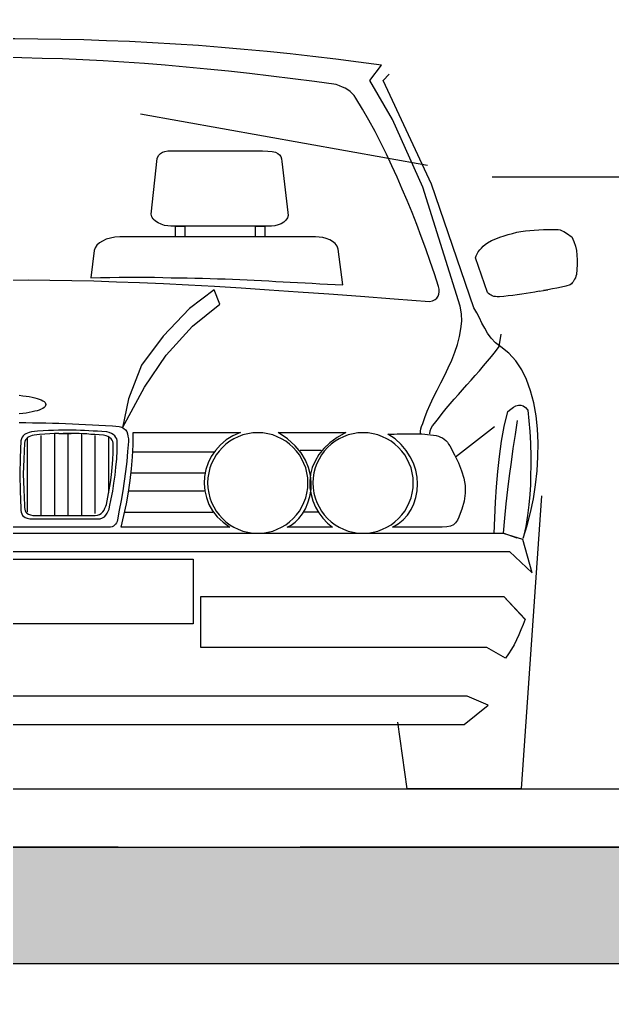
# Model space of a CAD drawing. Header units: millimetres. Extents: x -414464 to 1686, y -90036 to 108605.
# Drawn here: x -385044 to -384027, y 4954 to 6635 of the extents above; entities that cross this region are included whole.
import ezdxf

# ---------------------------------------------------------------- set-up
doc = ezdxf.new("R2010")
doc.units = ezdxf.units.MM
doc.header["$LTSCALE"] = 1000
doc.header["$MEASUREMENT"] = 0
for name, pattern in [('AUDIT_D_120904163729-0', [0]), ('DASHED', [0.75, 0.5, -0.25]), ('HIDDEN', [0.375, 0.25, -0.125]), ('HIDDEN2', [0.1875, 0.125, -0.0625])]:
    doc.linetypes.add(name, pattern=pattern)
doc.layers.get('0').update_dxf_attribs({"linetype": 'AUDIT_D_120904163729-0'})
for name, color, linetype in [('a-floor finish', 26, 'Continuous'), ('a-hat rcc', 252, 'Continuous'), ('a-rcc', 3, 'Continuous'), ('LEVEL', 7, 'Continuous')]:
    doc.layers.add(name, color=color, linetype=linetype)

# ---------------------------------------------------------------- blocks, each defined once
blk = doc.blocks.new('A$C0FEA13D8')
at = {"color": 251}
for p, q in [((978, 1254.2), (943.4, 1254.5)), ((1012.6, 1253.2), (978, 1254.2)), ((1047.5, 1252.3), (1012.6, 1253.2)), ((1082.4, 1250.8), (1047.5, 1252.3)), ((1117.6, 1248.9), (1082.4, 1250.8)), ((1152.8, 1246.7), (1117.6, 1248.9)), ((1188.4, 1244.2), (1152.8, 1246.7)), ((1223.9, 1241.4), (1188.4, 1244.2)), ((1259.8, 1238.3), (1223.9, 1241.4)), ((1295.6, 1234.9), (1259.8, 1238.3)), ((1332.1, 1231.1), (1295.6, 1234.9)), ((1368.6, 1227.1), (1332.1, 1231.1)), ((1405.4, 1222.7), (1368.6, 1227.1)), ((1574.9, 1215.5), (1594.6, 1241.4)), ((1442.5, 1218.3), (1405.4, 1222.7)), ((1479.6, 1213.4), (1442.5, 1218.3)), ((1517.3, 1208.1), (1479.6, 1213.4)), ((1613.6, 1148.5), (1574.9, 1215.5)), ((1597.4, 1215.5), (1607.7, 1225.8)), ((1680.6, 1037.2), (1597.4, 1215.5)), ((1522.9, 1206.2), (1517.3, 1208.1)), ((1527.9, 1204), (1522.9, 1206.2)), ((1532.5, 1201.8), (1527.9, 1204)), ((1536.9, 1199.3), (1532.5, 1201.8)), ((1541, 1196.5), (1536.9, 1199.3)), ((1544.4, 1193.1), (1541, 1196.5)), ((1547.8, 1189.3), (1544.4, 1193.1)), ((1551, 1185), (1547.8, 1189.3)), ((1562.2, 1166), (1551, 1185)), ((1573.1, 1146.9), (1562.2, 1166)), ((1583.7, 1127.6), (1573.1, 1146.9)), ((1665.4, 1032.2), (1613.6, 1148.5)), ((1593.7, 1108.3), (1583.7, 1127.6)), ((1218.9, 1092.4), (1223.3, 1093.6)), ((1223.3, 1093.6), (1228.3, 1094.3)), ((1228.3, 1094.3), (1233.6, 1094.6)), ((1233.6, 1094.6), (1239.5, 1094.3)), ((1239.5, 1094.3), (1390.7, 1094.3)), ((1246.1, 1094.3), (1390.7, 1094.3)), ((1390.7, 1094.3), (1400.1, 1094)), ((1400.1, 1094), (1407.5, 1093.3)), ((1407.5, 1093.3), (1413.1, 1092.1)), ((1603.3, 1088.7), (1593.7, 1108.3)), ((1199.9, 986.1), (1210.2, 1081.5)), ((1210.2, 1081.5), (1212.4, 1086.5)), ((1212.4, 1086.5), (1215.5, 1090.2)), ((1215.5, 1090.2), (1218.9, 1092.4)), ((1413.1, 1092.1), (1417.2, 1090.2)), ((1417.2, 1090.2), (1420, 1087.7)), ((1420, 1087.7), (1421.9, 1084.6)), ((1421.9, 1084.6), (1423.1, 1080.8)), ((1423.1, 1080.8), (1424.1, 1076.5)), ((1424.1, 1076.5), (1434.3, 988.6)), ((1612.7, 1069), (1603.3, 1088.7)), ((1621.7, 1049.4), (1612.7, 1069)), ((1630.4, 1029.1), (1621.7, 1049.4)), ((1638.9, 1009.1), (1630.4, 1029.1)), ((1729.9, 828), (1665.4, 1032.2)), ((1753, 825.5), (1680.6, 1037.2)), ((1647.3, 988.6), (1638.9, 1009.1)), ((1200.8, 981.4), (1199.9, 986.1)), ((1203.3, 977.3), (1200.8, 981.4)), ((1207.1, 973.9), (1203.3, 977.3)), ((1430.6, 975.5), (1427.2, 972)), ((1433.4, 979.5), (1430.6, 975.5)), ((1434.7, 983.9), (1433.4, 979.5)), ((1434.3, 988.6), (1434.7, 983.9)), ((1655.1, 968), (1647.3, 988.6)), ((1211.8, 970.8), (1207.1, 973.9)), ((1217.1, 968.6), (1211.8, 970.8)), ((1222.7, 966.7), (1217.1, 968.6)), ((1228.3, 965.8), (1222.7, 966.7)), ((1233.3, 965.5), (1228.3, 965.8)), ((1406, 965.5), (1233.3, 965.5)), ((1241.7, 947.1), (1241.7, 965.2)), ((1241.7, 965.2), (1257.6, 965.2)), ((1257.6, 965.2), (1257.6, 947.1)), ((1378.5, 947.1), (1378.5, 965.2)), ((1378.5, 965.2), (1394.4, 965.2)), ((1394.4, 965.2), (1394.4, 947.1)), ((1411.9, 965.8), (1406, 965.5)), ((1417.5, 967.4), (1411.9, 965.8)), ((1422.5, 969.3), (1417.5, 967.4)), ((1427.2, 972), (1422.5, 969.3)), ((1662.9, 947.4), (1655.1, 968)), ((1841.5, 957.1), (1849, 958)), ((1849, 958), (1856.8, 958.7)), ((1856.8, 958.7), (1864.6, 959.3)), ((1864.6, 959.3), (1872.4, 959.6)), ((1872.4, 959.6), (1880.8, 959.9)), ((1880.8, 959.9), (1897.6, 959.9)), ((1888.9, 959.9), (1897.6, 959.9)), ((1897.6, 959.9), (1901.3, 959)), ((1901.3, 959), (1904.8, 957.4)), ((1122.6, 942.8), (1116.4, 939.9)), ((1129.8, 944.9), (1122.6, 942.8)), ((1137.6, 946.5), (1129.8, 944.9)), ((1146, 946.8), (1137.6, 946.5)), ((1481.7, 946.8), (1146, 946.8)), ((1257.6, 947.1), (1241.7, 947.1)), ((1394.4, 947.1), (1378.5, 947.1)), ((1487.7, 946.5), (1481.7, 946.8)), ((1493.9, 945.9), (1487.7, 946.5)), ((1500.1, 944.3), (1493.9, 945.9)), ((1506.1, 942.1), (1500.1, 944.3)), ((1511, 939.3), (1506.1, 942.1)), ((1670.7, 926.2), (1662.9, 947.4)), ((1783.5, 940.6), (1790.7, 943.7)), ((1790.7, 943.7), (1797.8, 946.5)), ((1797.8, 946.5), (1805, 949)), ((1805, 949), (1812.2, 951.2)), ((1812.2, 951.2), (1819.4, 953)), ((1819.4, 953), (1826.8, 954.9)), ((1826.8, 954.9), (1834, 956.1)), ((1834, 956.1), (1841.5, 957.1)), ((1904.8, 957.4), (1907.6, 956.1)), ((1907.6, 956.1), (1910.4, 954.3)), ((1910.4, 954.3), (1912.9, 952.7)), ((1912.9, 952.7), (1915.7, 950.8)), ((1915.7, 950.8), (1918.5, 948.7)), ((1918.5, 948.7), (1921.3, 946.8)), ((1921.3, 946.8), (1924.7, 939)), ((1103.9, 928.1), (1102, 923.4)), ((1106.7, 932.5), (1103.9, 928.1)), ((1111.1, 936.5), (1106.7, 932.5)), ((1116.4, 939.9), (1111.1, 936.5)), ((1515.4, 935.9), (1511, 939.3)), ((1518.5, 931.2), (1515.4, 935.9)), ((1520.4, 925.9), (1518.5, 931.2)), ((1528.5, 864.5), (1520.4, 925.9)), ((1678.1, 905), (1670.7, 926.2)), ((1760.8, 921.2), (1763.3, 924.7)), ((1763.3, 924.7), (1766.1, 927.8)), ((1766.1, 927.8), (1769.2, 930.9)), ((1769.2, 930.9), (1772.6, 933.7)), ((1772.6, 933.7), (1776.3, 936.8)), ((1776.3, 936.8), (1783.5, 940.6)), ((1924.7, 939), (1927.2, 931.2)), ((1927.2, 931.2), (1929.1, 923.4)), ((1102, 923.4), (1096.1, 877)), ((1755.8, 910.9), (1757, 914.7)), ((1776.3, 851.7), (1755.8, 910.9)), ((1757, 914.7), (1758.6, 918.1)), ((1758.6, 918.1), (1760.8, 921.2)), ((1929.1, 923.4), (1930, 915.6)), ((1930, 915.6), (1930.4, 907.5)), ((1685.6, 883.8), (1678.1, 905)), ((1930, 891), (1929.1, 882.3)), ((1930.4, 899.4), (1930, 891)), ((1930.4, 907.5), (1930.4, 899.4)), ((1096.1, 877), (1112.9, 877.3)), ((1112.9, 877.3), (1129.1, 877.3)), ((1129.1, 877.3), (1145, 877.6)), ((1145, 877.6), (1205.5, 877.6)), ((1160.6, 877.6), (1175.9, 877.6)), ((1175.9, 877.6), (1190.9, 877.6)), ((1190.9, 877.6), (1205.5, 877.6)), ((1205.5, 877.6), (1219.9, 877.3)), ((1219.9, 877.3), (1233.9, 877)), ((1233.9, 877), (1247.6, 877)), ((1247.6, 877), (1261.3, 876.7)), ((1261.3, 876.7), (1274.7, 876.3)), ((1274.7, 876.3), (1287.8, 876)), ((1287.8, 876), (1300.9, 875.7)), ((1300.9, 875.7), (1313.7, 875.1)), ((1313.7, 875.1), (1326.5, 874.8)), ((1326.5, 874.8), (1339, 874.2)), ((1339, 874.2), (1351.7, 873.8)), ((1692.8, 862), (1685.6, 883.8)), ((1926, 874.5), (1924.7, 872.3)), ((1927.2, 877), (1926, 874.5)), ((1928.2, 879.5), (1927.2, 877)), ((1929.1, 882.3), (1928.2, 879.5)), ((952.4, 872.9), (988.9, 873.2)), ((988.9, 873.2), (1026, 872.9)), ((1026, 872.9), (1063.4, 872.3)), ((1063.4, 872.3), (1101.4, 871.4)), ((1101.4, 871.4), (1140.1, 870.1)), ((1140.1, 870.1), (1180, 868.9)), ((1180, 868.9), (1221.1, 867)), ((1221.1, 867), (1263.8, 864.8)), ((1263.8, 864.8), (1308.1, 862.3)), ((1308.1, 862.3), (1353.9, 859.5)), ((1351.7, 873.8), (1364.2, 873.2)), ((1353.9, 859.5), (1401.9, 856.4)), ((1364.2, 873.2), (1376.4, 872.6)), ((1376.4, 872.6), (1388.8, 872)), ((1388.8, 872), (1401.3, 871.4)), ((1401.3, 871.4), (1413.5, 870.7)), ((1413.5, 870.7), (1425.9, 870.1)), ((1425.9, 870.1), (1438.4, 869.5)), ((1438.4, 869.5), (1450.9, 868.9)), ((1450.9, 868.9), (1463.7, 868.2)), ((1463.7, 868.2), (1476.1, 867.3)), ((1476.1, 867.3), (1489.2, 866.7)), ((1489.2, 866.7), (1502, 866.1)), ((1502, 866.1), (1515.1, 865.1)), ((1515.1, 865.1), (1528.5, 864.5)), ((1693.4, 857.3), (1692.8, 862)), ((1693.7, 853), (1693.4, 857.3)), ((1888, 857.6), (1880.2, 856.1)), ((1895.4, 859.2), (1888, 857.6)), ((1903.2, 860.8), (1895.4, 859.2)), ((1910.7, 862.6), (1903.2, 860.8)), ((1918.5, 864.5), (1910.7, 862.6)), ((1920.4, 866.4), (1918.5, 864.5)), ((1921.9, 868.2), (1920.4, 866.4)), ((1923.5, 870.1), (1921.9, 868.2)), ((1924.7, 872.3), (1923.5, 870.1)), ((1307.8, 856.4), (1265.4, 824)), ((1317.5, 831.4), (1307.8, 856.4)), ((1401.9, 856.4), (1451.8, 853)), ((1451.8, 853), (1504.2, 849.2)), ((1504.2, 849.2), (1559, 845.2)), ((1559, 845.2), (1616.7, 840.8)), ((1616.7, 840.8), (1677.2, 836.1)), ((1686.6, 839.6), (1689.7, 842)), ((1689.7, 842), (1691.9, 845.2)), ((1691.9, 845.2), (1693.1, 848.9)), ((1693.1, 848.9), (1693.7, 853)), ((1778.2, 849.9), (1776.3, 851.7)), ((1780.4, 848.3), (1778.2, 849.9)), ((1782.6, 847), (1780.4, 848.3)), ((1784.8, 845.8), (1782.6, 847)), ((1787.2, 844.9), (1784.8, 845.8)), ((1790.1, 844.6), (1787.2, 844.9)), ((1793.2, 843.9), (1790.1, 844.6)), ((1796.9, 843.9), (1793.2, 843.9)), ((1804.7, 844.9), (1796.9, 843.9)), ((1812.2, 845.8), (1804.7, 844.9)), ((1820, 846.7), (1812.2, 845.8)), ((1827.5, 847.7), (1820, 846.7)), ((1835.3, 848.9), (1827.5, 847.7)), ((1842.7, 849.9), (1835.3, 848.9)), ((1850.2, 851.1), (1842.7, 849.9)), ((1857.7, 852.3), (1850.2, 851.1)), ((1865.2, 853.6), (1857.7, 852.3)), ((1865.2, 853.6), (1880.2, 856.1)), ((1880.2, 856.1), (1872.7, 854.8)), ((1265.4, 824), (1220.5, 776.6)), ((1270.4, 794), (1317.5, 831.4)), ((1677.2, 836.1), (1682.5, 837.4)), ((1682.5, 837.4), (1686.6, 839.6)), ((1731.8, 815.2), (1729.9, 828)), ((1758.3, 816.8), (1753, 825.5)), ((1732.4, 802.5), (1731.8, 815.2)), ((1762.9, 808.1), (1758.3, 816.8)), ((1767, 799), (1762.9, 808.1)), ((1225.5, 744.2), (1270.4, 794)), ((1731.1, 789.4), (1732.4, 802.5)), ((1771.7, 790.3), (1767, 799)), ((1776.3, 781.6), (1771.7, 790.3)), ((1220.5, 776.6), (1183.1, 726.7)), ((1724.9, 762.6), (1728.6, 776)), ((1728.6, 776), (1731.1, 789.4)), ((1782.6, 773.2), (1776.3, 781.6)), ((1790.1, 765.4), (1782.6, 773.2)), ((1796.3, 759.1), (1800, 780.3)), ((1720.5, 749.1), (1724.9, 762.6)), ((1799.4, 758.2), (1790.1, 765.4)), ((1790.1, 750.4), (1796.3, 759.1)), ((1813.1, 747.6), (1799.4, 758.2)), ((1188.1, 689.3), (1225.5, 744.2)), ((1715.2, 735.7), (1720.5, 749.1)), ((1776.6, 733.6), (1783.2, 742)), ((1783.2, 742), (1790.1, 750.4)), ((1825, 734.5), (1813.1, 747.6)), ((1183.1, 726.7), (1160.6, 669.3)), ((1709.3, 722.6), (1715.2, 735.7)), ((1762.6, 717.3), (1769.8, 725.5)), ((1769.8, 725.5), (1776.6, 733.6)), ((1835.3, 719.2), (1825, 734.5)), ((1696.8, 696.8), (1703.1, 709.6)), ((1703.1, 709.6), (1709.3, 722.6)), ((1748.3, 701.1), (1755.5, 709.2)), ((1755.5, 709.2), (1762.6, 717.3)), ((1843.7, 702.1), (1835.3, 719.2)), ((1150.7, 619.5), (1188.1, 689.3)), ((1690.3, 684), (1696.8, 696.8)), ((1733.9, 684.9), (1741.1, 693)), ((1741.1, 693), (1748.3, 701.1)), ((1850.5, 682.7), (1843.7, 702.1)), ((973.6, 675.3), (979.5, 674.6)), ((979.5, 674.6), (985.1, 674)), ((985.1, 674), (990.4, 673.1)), ((990.4, 673.1), (995.4, 672.1)), ((1684.1, 671.8), (1690.3, 684)), ((1719.6, 668.7), (1726.8, 676.8)), ((1726.8, 676.8), (1733.9, 684.9)), ((1855.8, 662.2), (1850.5, 682.7)), ((995.4, 672.1), (1000.1, 670.9)), ((1000.1, 670.9), (1004.1, 670)), ((1004.1, 670), (1007.9, 668.7)), ((1007.9, 668.7), (1011.3, 667.2)), ((1011.3, 667.2), (1014.1, 665.9)), ((1014.1, 665.9), (1016.3, 664.4)), ((1016.3, 664.4), (1017.9, 662.8)), ((1017.9, 655.9), (1016.3, 654.4)), ((1017.9, 662.8), (1018.8, 660.9)), ((1018.8, 657.8), (1017.9, 655.9)), ((1018.8, 660.9), (1019.1, 659.4)), ((1019.1, 659.4), (1018.8, 657.8)), ((1160.6, 669.3), (1150.7, 619.5)), ((1673.1, 648.1), (1678.4, 659.7)), ((1678.4, 659.7), (1684.1, 671.8)), ((1705.9, 652.5), (1712.7, 660.6)), ((1712.7, 660.6), (1719.6, 668.7)), ((1820.9, 655), (1825.3, 657.2)), ((1825.3, 657.2), (1829.6, 658.4)), ((1829.6, 658.4), (1833.7, 658.1)), ((1833.7, 658.1), (1837.8, 656.9)), ((1837.8, 656.9), (1841.8, 654.1)), ((1859.9, 640.3), (1855.8, 662.2)), ((979.5, 644.1), (973.6, 643.5)), ((985.1, 644.7), (979.5, 644.1)), ((990.4, 645.6), (985.1, 644.7)), ((995.4, 646.6), (990.4, 645.6)), ((1000.1, 647.8), (995.4, 646.6)), ((1004.1, 648.8), (1000.1, 647.8)), ((1007.9, 650), (1004.1, 648.8)), ((1011.3, 651.6), (1007.9, 650)), ((1014.1, 652.8), (1011.3, 651.6)), ((1016.3, 654.4), (1014.1, 652.8)), ((1668.8, 637.2), (1673.1, 648.1)), ((1692.5, 635.7), (1699, 644.1)), ((1699, 644.1), (1705.9, 652.5)), ((1805.3, 622), (1811.6, 647.2)), ((1811.6, 647.2), (1816.3, 651.6)), ((1816.3, 651.6), (1820.9, 655)), ((1841.8, 654.1), (1845.5, 650)), ((1845.5, 650), (1847.4, 631.3)), ((1862.4, 617.6), (1859.9, 640.3)), ((973.6, 628.5), (984.8, 628.5)), ((984.8, 628.5), (996.3, 628.2)), ((996.3, 628.2), (1007.6, 628.2)), ((1007.6, 628.2), (1019.1, 627.9)), ((1019.1, 627.9), (1030.3, 627.6)), ((1030.3, 627.6), (1041.5, 627.3)), ((1041.5, 627.3), (1053.1, 626.6)), ((1053.1, 626.6), (1064.6, 626.3)), ((1064.6, 626.3), (1075.8, 625.7)), ((1075.8, 625.7), (1087.4, 625.1)), ((1087.4, 625.1), (1098.9, 624.8)), ((1098.9, 624.8), (1110.1, 624.1)), ((1110.1, 624.1), (1121.7, 623.2)), ((1121.7, 623.2), (1133.2, 622.6)), ((1133.2, 622.6), (1144.7, 622)), ((1144.7, 622), (1149.4, 620.7)), ((1663.5, 621.6), (1665.4, 626.6)), ((1665.4, 626.6), (1668.8, 637.2)), ((1680, 618.8), (1682.5, 622.9)), ((1682.5, 622.9), (1685.9, 626.9)), ((1685.9, 626.9), (1692.5, 635.7)), ((1800.7, 596.4), (1805.3, 622)), ((1824.3, 607.9), (1828.1, 631.9)), ((1847.4, 631.3), (1849.3, 612.9)), ((980.5, 605.8), (978.6, 603.6)), ((982.3, 607.9), (980.5, 605.8)), ((984.8, 609.2), (982.3, 607.9)), ((987.6, 610.4), (984.8, 609.2)), ((990.7, 611.7), (987.6, 610.4)), ((992.6, 605.1), (990.1, 603.9)), ((994.5, 612.6), (990.7, 611.7)), ((995.7, 606.1), (992.6, 605.1)), ((1004.8, 613.5), (994.5, 612.6)), ((999.1, 607), (995.7, 606.1)), ((1008.5, 607.9), (999.1, 607)), ((1014.4, 614.2), (1004.8, 613.5)), ((1017.5, 608.5), (1008.5, 607.9)), ((1010.7, 606.4), (1010.7, 469.5)), ((1023.8, 614.8), (1014.4, 614.2)), ((1026, 609.2), (1017.5, 608.5)), ((1032.5, 615.1), (1023.8, 614.8)), ((1034.1, 609.5), (1026, 609.2)), ((1040.6, 615.4), (1032.5, 615.1)), ((1033.7, 608.9), (1033.7, 469.5)), ((1041.5, 609.8), (1034.1, 609.5)), ((1048.7, 615.7), (1040.6, 615.4)), ((1041.5, 609.8), (1062.7, 609.8)), ((1056.2, 615.7), (1048.7, 615.7)), ((1055.9, 609.8), (1049, 609.8)), ((1062.7, 609.8), (1055.9, 609.8)), ((1063.7, 615.4), (1056.2, 615.7)), ((1056.8, 608.9), (1056.8, 469.5)), ((1069.6, 609.5), (1062.7, 609.8)), ((1071.2, 615.4), (1063.7, 615.4)), ((1076.1, 609.5), (1069.6, 609.5)), ((1078.3, 615.1), (1071.2, 615.4)), ((1083, 609.2), (1076.1, 609.5)), ((1085.5, 614.8), (1078.3, 615.1)), ((1080.2, 608.9), (1080.2, 469.5)), ((1089.6, 608.9), (1083, 609.2)), ((1092.7, 614.5), (1085.5, 614.8)), ((1096.4, 608.2), (1089.6, 608.9)), ((1100.2, 613.8), (1092.7, 614.5)), ((1103.3, 607.9), (1096.4, 608.2)), ((1107.6, 613.5), (1100.2, 613.8)), ((1110.4, 607.3), (1103.3, 607.9)), ((1103.3, 606.4), (1103.3, 472.3)), ((1115.4, 613.2), (1107.6, 613.5)), ((1117.9, 607), (1110.4, 607.3)), ((1123.5, 612.6), (1115.4, 613.2)), ((1122.3, 605.8), (1117.9, 607)), ((1125.7, 604.5), (1122.3, 605.8)), ((1127.9, 611.4), (1123.5, 612.6)), ((1131.6, 609.8), (1127.9, 611.4)), ((1134.8, 607.9), (1131.6, 609.8)), ((1137.3, 605.8), (1134.8, 607.9)), ((1139.1, 602.9), (1137.3, 605.8)), ((1149.4, 620.7), (1152.8, 618.5)), ((1152.8, 618.5), (1155.6, 616)), ((1155.6, 616), (1157.8, 612.9)), ((1157.8, 612.9), (1159.1, 609.2)), ((1159.1, 609.2), (1160, 605.1)), ((1160, 605.1), (1160.6, 600.8)), ((1168.7, 590.2), (1169, 611.4)), ((1169, 611.4), (1352.7, 611.4)), ((1339.9, 605.8), (1328.4, 598.6)), ((1352.7, 611.4), (1339.9, 605.8)), ((1357, 607.3), (1349.2, 604.2)), ((1365.5, 609.2), (1357, 607.3)), ((1373.9, 610.7), (1365.5, 609.2)), ((1382.6, 611), (1373.9, 610.7)), ((1391.3, 610.7), (1382.6, 611)), ((1400.1, 609.2), (1391.3, 610.7)), ((1408.2, 607.3), (1400.1, 609.2)), ((1416, 604.2), (1408.2, 607.3)), ((1417.5, 611.4), (1533.8, 611.4)), ((1433.4, 600.5), (1417.5, 611.4)), ((1533.8, 611.4), (1518.8, 602.9)), ((1537.5, 607.3), (1529.8, 604.2)), ((1546, 609.2), (1537.5, 607.3)), ((1554.4, 610.7), (1546, 609.2)), ((1563.1, 611), (1554.4, 610.7)), ((1571.8, 610.7), (1563.1, 611)), ((1580.6, 609.2), (1571.8, 610.7)), ((1588.7, 607.3), (1580.6, 609.2)), ((1596.5, 604.2), (1588.7, 607.3)), ((1605.8, 608.5), (1616.4, 608.5)), ((1618, 600.5), (1605.8, 608.5)), ((1611.1, 608.5), (1616.4, 608.5)), ((1616.4, 608.5), (1621.7, 608.9)), ((1621.7, 608.9), (1627, 608.9)), ((1627, 608.9), (1632.3, 609.2)), ((1632.3, 609.2), (1658.5, 609.2)), ((1637.6, 609.2), (1642.9, 609.2)), ((1642.9, 609.2), (1648.2, 609.2)), ((1648.2, 609.2), (1653.5, 609.2)), ((1653.5, 609.2), (1658.5, 609.2)), ((1658.5, 609.2), (1663.8, 608.9)), ((1661.9, 613.8), (1662.5, 617.6)), ((1661.9, 608.9), (1661.9, 613.8)), ((1662.5, 617.6), (1663.5, 621.6)), ((1663.8, 608.9), (1668.8, 608.5)), ((1668.8, 608.5), (1673.8, 608.2)), ((1673.8, 608.2), (1678.8, 607.6)), ((1677.5, 608.9), (1678.1, 614.2)), ((1678.1, 614.2), (1680, 618.8)), ((1678.8, 607.6), (1683.7, 607)), ((1683.7, 607), (1688.7, 606.1)), ((1688.7, 606.1), (1692.5, 605.1)), ((1692.5, 605.1), (1695.9, 603.6)), ((1721.5, 569.9), (1788.8, 621.6)), ((1820.6, 584.2), (1824.3, 607.9)), ((1849.3, 612.9), (1850.2, 593)), ((1863.3, 593.9), (1862.4, 617.6)), ((976.1, 597.3), (974.8, 567.7)), ((977.3, 600.8), (976.1, 597.3)), ((978.6, 603.6), (977.3, 600.8)), ((982.3, 593), (981.1, 565.5)), ((983.3, 596.1), (982.3, 593)), ((984.5, 598.9), (983.3, 596.1)), ((986.1, 600.8), (984.5, 598.9)), ((987.9, 602.6), (986.1, 600.8)), ((987.3, 601.1), (987.3, 474.5)), ((990.1, 603.9), (987.9, 602.6)), ((1128.5, 602.6), (1125.7, 604.5)), ((1126.7, 603.6), (1126.7, 508.2)), ((1131, 600.5), (1128.5, 602.6)), ((1132.6, 598.3), (1131, 600.5)), ((1133.8, 595.8), (1132.6, 598.3)), ((1134.4, 593.3), (1133.8, 595.8)), ((1134.8, 590.8), (1134.4, 593.3)), ((1134.4, 577.4), (1134.8, 590.8)), ((1140.7, 600.5), (1139.1, 602.9)), ((1141.3, 597.6), (1140.7, 600.5)), ((1141.6, 594.8), (1141.3, 597.6)), ((1141.3, 580.5), (1141.6, 594.8)), ((1160.6, 596.1), (1159.4, 578.6)), ((1160.6, 600.8), (1160.6, 596.1)), ((1167.8, 569.6), (1168.7, 590.2)), ((1318.4, 590.2), (1310, 580.8)), ((1328.4, 598.6), (1318.4, 590.2)), ((1328, 591.4), (1321.8, 585.8)), ((1334.6, 596.4), (1328, 591.4)), ((1341.8, 600.8), (1334.6, 596.4)), ((1349.2, 604.2), (1341.8, 600.8)), ((1423.4, 600.8), (1416, 604.2)), ((1430.6, 596.4), (1423.4, 600.8)), ((1437.2, 591.4), (1430.6, 596.4)), ((1446.5, 588.6), (1433.4, 600.5)), ((1443.4, 585.8), (1437.2, 591.4)), ((1456.8, 576.4), (1446.5, 588.6)), ((1506.4, 593.9), (1495.8, 583.9)), ((1508.5, 591.4), (1502.3, 585.8)), ((1518.8, 602.9), (1506.4, 593.9)), ((1515.1, 596.4), (1508.5, 591.4)), ((1522.3, 600.8), (1515.1, 596.4)), ((1529.8, 604.2), (1522.3, 600.8)), ((1603.9, 600.8), (1596.5, 604.2)), ((1611.1, 596.4), (1603.9, 600.8)), ((1617.7, 591.4), (1611.1, 596.4)), ((1623.9, 585.8), (1617.7, 591.4)), ((1628.6, 591.1), (1618, 600.5)), ((1637.3, 580.8), (1628.6, 591.1)), ((1695.9, 603.6), (1699.3, 602)), ((1699.3, 602), (1702.5, 600.1)), ((1702.5, 600.1), (1705.3, 597.6)), ((1705.3, 597.6), (1707.8, 594.8)), ((1707.8, 594.8), (1709.9, 591.7)), ((1709.9, 591.7), (1712.1, 588.3)), ((1712.1, 588.3), (1720.2, 573.3)), ((1796.9, 570.5), (1800.7, 596.4)), ((1850.2, 593), (1850.8, 569.9)), ((1863, 569.9), (1863.3, 593.9)), ((1133.8, 564.3), (1134.4, 577.4)), ((1140.7, 566.1), (1141.3, 580.5)), ((1159.4, 578.6), (1157.8, 561.8)), ((1307.8, 577.7), (1168.4, 577.7)), ((1310, 580.8), (1302.8, 570.5)), ((1311.5, 573), (1307.2, 565.8)), ((1316.2, 579.6), (1311.5, 573)), ((1321.8, 585.8), (1316.2, 579.6)), ((1449, 579.6), (1443.4, 585.8)), ((1454, 573), (1449, 579.6)), ((1458.4, 565.8), (1454, 573)), ((1491.4, 580.5), (1455.2, 580.5)), ((1464.3, 564), (1456.8, 576.4)), ((1487.3, 573.6), (1480.8, 562.4)), ((1495.8, 583.9), (1487.3, 573.6)), ((1492, 573), (1487.7, 565.8)), ((1496.7, 579.6), (1492, 573)), ((1502.3, 585.8), (1496.7, 579.6)), ((1629.5, 579.6), (1623.9, 585.8)), ((1634.5, 573), (1629.5, 579.6)), ((1638.9, 565.8), (1634.5, 573)), ((1644.2, 569.9), (1637.3, 580.8)), ((1720.2, 573.3), (1726.8, 559.3)), ((1817.5, 560.5), (1820.6, 584.2)), ((974.8, 567.7), (974.5, 539.3)), ((981.1, 565.5), (980.5, 539.7)), ((1132.9, 551.5), (1133.8, 564.3)), ((1139.4, 552.1), (1140.7, 566.1)), ((1157.8, 561.8), (1155.6, 544.6)), ((1165.9, 549.3), (1167.8, 569.6)), ((1297.5, 559.3), (1293.4, 547.8)), ((1302.8, 570.5), (1297.5, 559.3)), ((1303.4, 558.4), (1300.6, 550.6)), ((1307.2, 565.8), (1303.4, 558.4)), ((1461.8, 558.4), (1458.4, 565.8)), ((1464.9, 550.6), (1461.8, 558.4)), ((1469.6, 551.2), (1464.3, 564)), ((1480.8, 562.4), (1476.1, 551.2)), ((1483.9, 558.4), (1481.1, 550.6)), ((1487.7, 565.8), (1483.9, 558.4)), ((1642.3, 558.4), (1638.9, 565.8)), ((1645.4, 550.6), (1642.3, 558.4)), ((1649.8, 558.7), (1644.2, 569.9)), ((1653.5, 546.8), (1649.8, 558.7)), ((1726.8, 559.3), (1732.1, 545.9)), ((1794.1, 544.6), (1796.9, 570.5)), ((1814.4, 537.2), (1817.5, 560.5)), ((1850.8, 569.9), (1850.8, 554.3)), ((1861.8, 545.9), (1863, 569.9)), ((974.5, 539.3), (974.8, 511)), ((980.5, 539.7), (981.1, 513.5)), ((1129.8, 525.9), (1131.6, 538.7)), ((1131.6, 538.7), (1132.9, 551.5)), ((1136, 524.7), (1137.9, 538.4)), ((1137.9, 538.4), (1139.4, 552.1)), ((1155.6, 544.6), (1153.5, 528.1)), ((1163.7, 529.1), (1165.9, 549.3)), ((1292.2, 541.8), (1165.9, 541.8)), ((1293.4, 547.8), (1291.3, 535.9)), ((1298.4, 542.5), (1296.9, 533.7)), ((1300.6, 550.6), (1298.4, 542.5)), ((1466.8, 542.5), (1464.9, 550.6)), ((1468.3, 533.7), (1466.8, 542.5)), ((1473, 538.4), (1469.6, 551.2)), ((1473, 539.7), (1471.8, 528.1)), ((1476.1, 551.2), (1473, 539.7)), ((1474.3, 525.9), (1473, 538.4)), ((1478.9, 542.5), (1477.4, 533.7)), ((1481.1, 550.6), (1478.9, 542.5)), ((1647.3, 542.5), (1645.4, 550.6)), ((1648.8, 533.7), (1647.3, 542.5)), ((1655.7, 535), (1653.5, 546.8)), ((1732.1, 545.9), (1735.8, 533.1)), ((1791.9, 518.5), (1794.1, 544.6)), ((1850.5, 538.4), (1850.2, 521.9)), ((1850.8, 554.3), (1850.5, 538.4)), ((1859, 521.6), (1861.8, 545.9)), ((1127.9, 513.2), (1129.8, 525.9)), ((1133.8, 511), (1136, 524.7)), ((1153.5, 528.1), (1151, 511.3)), ((1160.6, 509.1), (1163.7, 529.1)), ((1291.3, 535.9), (1290.6, 523.8)), ((1290.6, 523.8), (1291.6, 511.6)), ((1296.9, 533.7), (1296.6, 525)), ((1296.6, 525), (1296.9, 516.3)), ((1468.6, 525), (1468.3, 533.7)), ((1468.3, 516.3), (1468.6, 525)), ((1471.8, 528.1), (1472.1, 516.6)), ((1473.9, 513.8), (1474.3, 525.9)), ((1477.4, 533.7), (1477.1, 525)), ((1477.1, 525), (1477.4, 516.3)), ((1649.2, 525), (1648.8, 533.7)), ((1648.8, 516.3), (1649.2, 525)), ((1656.6, 523.1), (1655.7, 535)), ((1655.7, 511.3), (1656.6, 523.1)), ((1735.8, 533.1), (1738, 520.3)), ((1811.3, 513.5), (1814.4, 537.2)), ((1850.2, 521.9), (1849, 505)), ((1855.2, 497.6), (1859, 521.6)), ((974.8, 511), (976.1, 481.4)), ((981.1, 513.5), (982.3, 486)), ((1125.4, 500.7), (1127.9, 513.2)), ((1131.3, 497.6), (1133.8, 511)), ((1151, 511.3), (1148.2, 494.8)), ((1157.2, 489.2), (1160.6, 509.1)), ((1290.9, 510.7), (1160.9, 510.7)), ((1291.6, 511.6), (1294.4, 499.7)), ((1296.9, 516.3), (1298.4, 507.5)), ((1298.4, 507.5), (1300.6, 499.4)), ((1464.9, 499.4), (1466.8, 507.5)), ((1466.8, 507.5), (1468.3, 516.3)), ((1471.8, 501.9), (1473.9, 513.8)), ((1472.1, 516.6), (1473.9, 505)), ((1473.9, 505), (1477.1, 494.1)), ((1477.4, 516.3), (1478.9, 507.5)), ((1478.9, 507.5), (1481.1, 499.4)), ((1645.4, 499.4), (1647.3, 507.5)), ((1647.3, 507.5), (1648.8, 516.3)), ((1653.5, 500.1), (1655.7, 511.3)), ((1738, 507.2), (1736.4, 493.8)), ((1738, 520.3), (1738, 507.2)), ((1790.4, 491.7), (1791.9, 518.5)), ((1808.8, 489.2), (1811.3, 513.5)), ((1849, 505), (1847.4, 487.6)), ((1122, 484.8), (1122.9, 488.2)), ((1122.9, 488.2), (1125.4, 500.7)), ((1128.5, 483.9), (1131.3, 497.6)), ((1148.2, 494.8), (1145, 478.3)), ((1153.1, 469.2), (1157.2, 489.2)), ((1294.4, 499.7), (1298.7, 487.9)), ((1298.7, 487.9), (1305, 477)), ((1300.6, 499.4), (1303.4, 491.3)), ((1303.4, 491.3), (1307.2, 483.9)), ((1458.4, 483.9), (1461.8, 491.3)), ((1461.8, 491.3), (1464.9, 499.4)), ((1464.3, 480.7), (1468.6, 491)), ((1468.6, 491), (1471.8, 501.9)), ((1477.1, 494.1), (1481.7, 483.6)), ((1481.1, 499.4), (1483.9, 491.3)), ((1483.9, 491.3), (1487.7, 483.9)), ((1638.9, 483.9), (1642.3, 491.3)), ((1642.3, 491.3), (1645.4, 499.4)), ((1645.4, 479.2), (1650.1, 489.2)), ((1650.1, 489.2), (1653.5, 500.1)), ((1736.4, 493.8), (1732.7, 479.8)), ((1789.1, 465.2), (1790.4, 491.7)), ((1806.3, 464.2), (1808.8, 489.2)), ((1868.9, 502.6), (1834.3, 0)), ((1847.4, 487.6), (1845.2, 469.2)), ((1850.5, 474.2), (1855.2, 497.6)), ((976.1, 481.4), (976.1, 477.6)), ((976.1, 477.6), (976.7, 474.5)), ((976.7, 474.5), (977.7, 471.7)), ((977.7, 471.7), (979.2, 469.2)), ((982.3, 486), (982.3, 482.6)), ((982.3, 482.6), (983, 479.8)), ((983, 479.8), (983.6, 477)), ((983.6, 477), (984.8, 474.8)), ((984.8, 474.8), (986.7, 473)), ((986.7, 473), (989.2, 471.4)), ((989.2, 471.4), (992.6, 470.1)), ((1107.9, 469.5), (1111.4, 470.8)), ((1111.4, 470.8), (1114.2, 472.6)), ((1114.2, 472.6), (1116.7, 475.1)), ((1116.7, 475.1), (1118.9, 478.3)), ((1118.9, 478.3), (1120.4, 481.4)), ((1120.4, 481.4), (1122, 484.8)), ((1122, 469.8), (1124.2, 473)), ((1124.2, 473), (1126, 476.4)), ((1126, 476.4), (1127.6, 480.1)), ((1127.6, 480.1), (1128.5, 483.9)), ((1145, 478.3), (1142.2, 461.7)), ((1305.3, 474.2), (1153.8, 474.2)), ((1305, 477), (1313.1, 466.7)), ((1307.2, 483.9), (1311.5, 476.7)), ((1311.5, 476.7), (1316.2, 470.1)), ((1449, 470.1), (1454, 476.7)), ((1453.1, 463.9), (1459, 471.7)), ((1454, 476.7), (1458.4, 483.9)), ((1459, 471.7), (1464.3, 480.7)), ((1486.1, 474.5), (1460.2, 474.5)), ((1481.7, 483.6), (1487.3, 473.6)), ((1487.3, 473.6), (1494.2, 464.5)), ((1487.7, 483.9), (1492, 476.7)), ((1492, 476.7), (1496.7, 470.1)), ((1629.5, 470.1), (1634.5, 476.7)), ((1634.5, 476.7), (1638.9, 483.9)), ((1639.2, 469.8), (1645.4, 479.2)), ((1729.9, 472.6), (1727.4, 466.4)), ((1732.7, 479.8), (1729.9, 472.6)), ((1844.6, 451.8), (1850.5, 474.2)), ((979.2, 469.2), (981.1, 467.3)), ((981.1, 467.3), (983.9, 465.8)), ((983.9, 465.8), (987.3, 464.2)), ((987.3, 464.2), (991.7, 463.3)), ((991.7, 463.3), (1107.9, 463.3)), ((992.6, 470.1), (996.7, 469.2)), ((996.7, 469.2), (1103.9, 469.2)), ((1103.9, 469.2), (1107.9, 469.5)), ((1107.9, 463.3), (1112.3, 463.6)), ((1112.3, 463.6), (1116.1, 465.2)), ((1116.1, 465.2), (1119.5, 467)), ((1119.5, 467), (1122, 469.8)), ((1138.8, 454.2), (1136.9, 452.4)), ((1140.1, 456.4), (1138.8, 454.2)), ((1141.3, 458.9), (1140.1, 456.4)), ((1142.2, 461.7), (1141.3, 458.9)), ((1148.5, 448.9), (1153.1, 469.2)), ((1313.1, 466.7), (1323.1, 457.4)), ((1316.2, 470.1), (1321.8, 463.9)), ((1321.8, 463.9), (1328, 458.3)), ((1323.1, 457.4), (1334.6, 448.9)), ((1328, 458.3), (1334.6, 453.3)), ((1430.6, 453.3), (1437.2, 458.3)), ((1437.2, 458.3), (1443.4, 463.9)), ((1440, 452.4), (1446.5, 457.4)), ((1443.4, 463.9), (1449, 470.1)), ((1446.5, 457.4), (1453.1, 463.9)), ((1494.2, 464.5), (1502, 456.1)), ((1496.7, 470.1), (1502.3, 463.9)), ((1502, 456.1), (1510.7, 448.9)), ((1502.3, 463.9), (1508.5, 458.3)), ((1508.5, 458.3), (1515.1, 453.3)), ((1611.1, 453.3), (1617.7, 458.3)), ((1613.6, 448.9), (1623.3, 454.6)), ((1617.7, 458.3), (1623.9, 463.9)), ((1623.3, 454.6), (1631.7, 461.4)), ((1623.9, 463.9), (1629.5, 470.1)), ((1631.7, 461.4), (1639.2, 469.8)), ((1721.8, 456.7), (1718, 453.3)), ((1724.9, 461.1), (1721.8, 456.7)), ((1727.4, 466.4), (1724.9, 461.1)), ((1788.2, 438), (1789.1, 465.2)), ((1804.1, 438.7), (1806.3, 464.2)), ((1845.2, 469.2), (1842.1, 450.2)), ((1803.8, 438), (133.1, 438)), ((1126, 448.9), (800.6, 448.9)), ((1129.8, 449.3), (1126, 448.9)), ((1132.6, 449.9), (1129.8, 449.3)), ((1135.1, 450.8), (1132.6, 449.9)), ((1136.9, 452.4), (1135.1, 450.8)), ((1334.6, 448.9), (1148.5, 448.9)), ((1334.6, 453.3), (1341.8, 448.9)), ((1341.8, 448.9), (1349.2, 445.5)), ((1349.2, 445.5), (1357, 442.4)), ((1357, 442.4), (1365.5, 440.5)), ((1365.5, 440.5), (1373.9, 439)), ((1373.9, 439), (1382.6, 438.7)), ((1382.6, 438.7), (1391.3, 439)), ((1391.3, 439), (1400.1, 440.5)), ((1400.1, 440.5), (1408.2, 442.4)), ((1408.2, 442.4), (1416, 445.5)), ((1416, 445.5), (1423.4, 448.9)), ((1423.4, 448.9), (1430.6, 453.3)), ((1433.1, 448.9), (1440, 452.4)), ((1510.7, 448.9), (1433.1, 448.9)), ((1515.1, 453.3), (1522.3, 448.9)), ((1522.3, 448.9), (1529.8, 445.5)), ((1529.8, 445.5), (1537.5, 442.4)), ((1537.5, 442.4), (1546, 440.5)), ((1546, 440.5), (1554.4, 439)), ((1554.4, 439), (1563.1, 438.7)), ((1563.1, 438.7), (1571.8, 439)), ((1571.8, 439), (1580.6, 440.5)), ((1580.6, 440.5), (1588.7, 442.4)), ((1588.7, 442.4), (1596.5, 445.5)), ((1596.5, 445.5), (1603.9, 448.9)), ((1603.9, 448.9), (1611.1, 453.3)), ((1699, 448.9), (1613.6, 448.9)), ((1706.8, 449.6), (1699, 448.9)), ((1713.1, 450.8), (1706.8, 449.6)), ((1718, 453.3), (1713.1, 450.8)), ((1803.5, 438.7), (1788.2, 438)), ((1827.2, 430.2), (1803.5, 438.7)), ((1837.4, 428.1), (1803.8, 438)), ((1837.8, 430.2), (1844.6, 451.8)), ((1842.1, 450.2), (1837.8, 430.2)), ((1853, 371), (1837.4, 428.1)), ((130.3, 407.5), (1814.1, 407.5)), ((1814.1, 407.5), (1853, 371)), ((670.3, 394.4), (1271.9, 394.4)), ((1271.9, 394.4), (1271.9, 283.4)), ((1284.7, 242.6), (1284.7, 329.9)), ((1284.7, 329.9), (1804.7, 329.9)), ((1804.7, 329.9), (1841.2, 291.2)), ((1804.7, 329.9), (1840.6, 291.2)), ((1840.6, 291.8), (1804.7, 329.9)), ((1841.2, 291.2), (1837.8, 281.9)), ((1840.6, 291.2), (1840.6, 291.8)), ((1840.6, 291.2), (1840.6, 291.2)), ((1271.9, 283.4), (670.3, 283.4)), ((1834, 272.8), (1830.3, 264.1)), ((1837.8, 281.9), (1834, 272.8)), ((1826.5, 256), (1822.2, 247.5)), ((1830.3, 264.1), (1826.5, 256)), ((1775.4, 242.6), (1284.7, 242.6)), ((1807.2, 224.2), (1775.4, 242.6)), ((1817.5, 239.8), (1812.5, 232)), ((1822.2, 247.5), (1817.5, 239.8)), ((1812.5, 232), (1807.2, 224.2)), ((1741.7, 159.3), (199.8, 159.3)), ((1777.9, 144), (1741.7, 159.3)), ((1736.7, 110.7), (1777.9, 144)), ((202.6, 110.7), (1736.7, 110.7)), ((1638.5, 0), (1622.9, 114.8)), ((1834.3, 0), (1638.5, 0))]:
    blk.add_line(p, q, dxfattribs=at)
blk.add_arc((956.9, -3227.8), 4514.4, 81.88, 97.8931, dxfattribs=at)
blk = doc.blocks.new('T8 levels')
at = {"layer": 'LEVEL', "color": 8, "linetype": 'HIDDEN2', "ltscale": 5}
blk.add_line((0, -102352.8), (-83963.5, -102352.8), dxfattribs=at)

msp = doc.modelspace()

# ---------------------------------------------------------------- hatches: boundary and pattern name
at = {"layer": 'a-hat rcc', "ltscale": 2}
h = msp.add_hatch(dxfattribs=at)
h.set_pattern_fill('AR-CONC', color=256, scale=20, style=0)
h.set_pattern_definition([(50, (-443277.53, -161181.87), (143.45204, -12.55043), [15, -165]), (355, (-443277.53, -161181.87), (-27.75027, 150.43843), [12, -132]), (100.45144, (-443265.58, -161182.91), (115.70177, 137.888), [12.74804, -140.22842]), (46.1842, (-443277.53, -161141.87), (213.44827, -33.10386), [22.5, -247.5]), (96.63564, (-443259.75, -161144.63), (186.9324, 194.82372), [19.12207, -210.34275]), (351.18416, (-443277.53, -161141.87), (186.9324, 194.82372), [18, -198]), (21, (-443257.53, -161151.87), (119.38141, -80.52378), [15, -165]), (326, (-443257.53, -161151.87), (48.66307, 145.03001), [12, -132]), (71.451445, (-443247.58, -161158.58), (168.04448, 64.50623), [12.74804, -140.22842]), (37.5, (-443277.53, -161181.87), (2.431971, 66.578771), [0, -130.4, 0, -134, 0, -132.5]), (7.5, (-443277.53, -161181.87), (52.613907, 78.882342), [0, -76.4, 0, -127.4, 0, -50.5]), (327.5, (-443322.13, -161181.87), (106.764487, -4.510974), [0, -50, 0, -156, 0, -207]), (317.5, (-443342.13, -161181.87), (116.637234, 20.020996), [0, -65, 0, -103.6, 0, -147])])
h.paths.add_polyline_path([(-382588.4, 5915), (-382818.4, 5915), (-382818.4, 5215), (-387022.3, 5215), (-387022.3, 6165.1), (-387222.4, 6165.1), (-387222.4, 5015), (-382588.4, 5015)])

# ---------------------------------------------------------------- linework, layer by layer
at = {"color": 1, "linetype": 'DASHED'}
msp.add_lwpolyline([(-401816.3, 9515), (-384233.3, 6365), (-377873.2, 6365), (-355085.2, 3515), (-348785.5, 3515), (-325772.7, 365), (-322423.6, 365)], dxfattribs=at)
at = {"layer": 'a-floor finish', "ltscale": 3, "elevation": -1.1}
msp.add_lwpolyline([(-387022.3, 5315), (-382818.4, 5315)], dxfattribs=at)
at = {"layer": 'a-rcc', "elevation": -0.8}
msp.add_lwpolyline([(-387022.3, 5215), (-382818.4, 5215), (-382818.4, 5915), (-382588.4, 5915), (-382588.4, 5015), (-387222.4, 5015), (-387222.4, 6165.1), (-387022.3, 6165.1), (-387022.3, 5215)], dxfattribs=at)

# ---------------------------------------------------------------- block references
at = {"linetype": 'HIDDEN'}
msp.add_blockref('A$C0FEA13D8', (-386018, 5315, -1.1), dxfattribs=at)
at = {"layer": 'a-rcc', "linetype": 'ByBlock'}
msp.add_blockref('T8 levels', (-330500.1, 107567.8, -0.6), dxfattribs=at)

doc.saveas('drawing.dxf')
